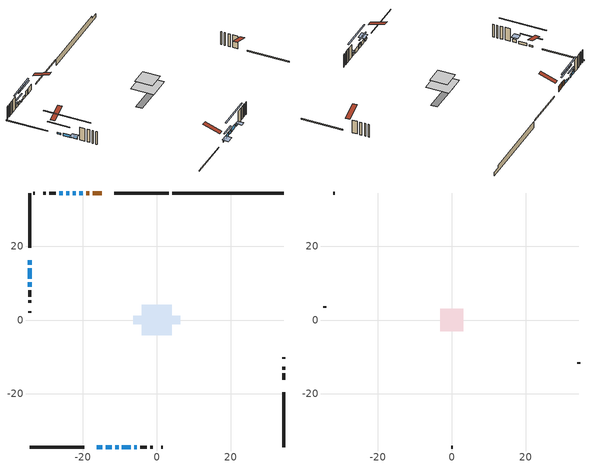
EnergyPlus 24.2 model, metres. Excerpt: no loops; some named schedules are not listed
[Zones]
conditioned space
 floor adiabatic (AdiabaticFloorConstruction): -4.06,-4.06 -4.06,4.06 4.06,4.06 4.06,-4.06 z2.77
 floor foundation (Slab1 construction): -6.4,-1.12 -6.4,1.12 6.4,1.12 6.4,-1.12 z-2
 wall outside (RimJoist1 construction): 3.3,34.33 -11.45,34.33 / -34.33,-34.33 -19.58,-34.33 / -34.33,34.33 -34.33,19.58 / 34.33,-34.33 34.33,-19.58 z0.33:0.63
 wall outside (AdiabaticWallConstruction 1): -14.88,34.33 -17.33,34.33 / -18.26,34.33 -19.06,34.33 z0.33:2.36
 wall outside (AdiabaticWallConstruction): -16.15,-34.33 -14.77,-34.33 z0.33:1.02; -19.98,34.33 -20.97,34.33 z0.33:1.35; -34.33,16.15 -34.33,14.89 z0.33:0.98; -34.33,13.97 -34.33,11.17 z0.33:1.18; -21.89,34.33 -22.72,34.33 z0.33:0.88; -34.33,10.24 -34.33,9.03 z0.33:1.54; -13.84,-34.33 -12.14,-34.33 z0.33:1.68; -11.21,-34.33 -10.33,-34.33 / -23.65,34.33 -24.52,34.33 / -25.45,34.33 -26.32,34.33 z0.33:1.51; -9.41,-34.33 -7.05,-34.33 z0.33:1.83; -6.13,-34.33 -5.42,-34.33 z0.33:1.33
 wall outside (Wall1 construction): -27.25,34.33 -29.02,34.33 / -4.49,-34.33 -2.72,-34.33 / -34.33,8.1 -34.33,6.32 / 34.33,-16.15 34.33,-14.37 z0.33:5.21
 wall outside (Wall2 construction): -29.95,34.33 -30.7,34.33 / -1.79,-34.33 -1.04,-34.33 / -34.33,5.39 -34.33,4.64 / 34.33,-13.45 34.33,-12.69 z0.33:5.21
 wall outside (Wall4 construction): -32.92,34.33 -33.4,34.33 / 1.17,-34.33 1.65,-34.33 / -34.33,2.43 -34.33,1.95 / 34.33,-10.48 34.33,-10 z0.33:5.21
 wall foundation (FoundationWall1 construction): 4.23,34.33,-2 4.23,34.33,0.33 31.32,34.33,0.33 31.32,34.33,-0.61 34.33,34.33,-0.61 34.33,34.33,-2
 window (WindowConstruction 8): -16.15,-34.33 -14.77,-34.33 z0.33:1.02
 window (WindowConstruction 6): -19.98,34.33 -20.97,34.33 z0.33:1.35
 window (WindowConstruction 7): -34.33,16.15 -34.33,14.9 z0.33:0.98
 window (WindowConstruction 10): -34.33,13.97 -34.33,11.17 z0.33:1.18
 window (WindowConstruction 11): -21.89,34.33 -22.72,34.33 z0.33:0.88
 window (WindowConstruction 9): -34.33,10.24 -34.33,9.03 z0.33:1.54
 window (WindowConstruction): -13.84,-34.33 -12.14,-34.33 z0.33:1.68
 window (WindowConstruction 1): -11.21,-34.33 -10.34,-34.33 z0.33:1.51
 window (WindowConstruction 2): -9.41,-34.33 -7.05,-34.33 z0.33:1.83
 window (WindowConstruction 3): -6.12,-34.33 -5.42,-34.33 z0.33:1.33
 window (WindowConstruction 4): -23.65,34.33 -24.52,34.33 z0.33:1.51
 window (WindowConstruction 5): -25.45,34.33 -26.32,34.33 z0.33:1.51
 door (Door): -14.88,34.33 -17.33,34.33 z0.33:2.36
 door (Door 1): -18.26,34.33 -19.05,34.33 z0.33:2.36
 ceiling adiabatic (AdiabaticFloorConstruction): 4.06,-4.06 4.06,4.06 -4.06,4.06 -4.06,-4.06 z2.77
attic - vented
 floor to conditioned space (Floor1 construction Reversed): -3.06,-3.06 -3.06,3.06 3.06,3.06 3.06,-3.06 z5.21
 wall outside (Wall3 construction): -31.63,34.33 -31.99,34.33 / -0.11,-34.33 0.25,-34.33 / -34.33,3.71 -34.33,3.36 / 34.33,-11.77 34.33,-11.41 z0.33:5.21
 roof outside (Roof1 construction): -13.95,34.33,5.21 -13.95,28.37,7.19 -12.38,28.37,7.19 -12.38,34.33,5.21; -17.08,-34.33,5.21 -17.08,-28.37,7.19 -18.65,-28.37,7.19 -18.65,-34.33,5.21; -34.33,17.08,5.21 -28.37,17.08,7.19 -28.37,18.65,7.19 -34.33,18.65,5.21; 34.33,-17.08,5.21 28.37,-17.08,7.19 28.37,-18.65,7.19 34.33,-18.65,5.21
shading: -14.17,-34.33 -16.75,-34.33 -16.75,-36.53 -14.17,-36.53 z1.62; -24.46,34.33 -16.48,34.33 -16.48,34.62 -24.46,34.62 z4.85; -34.33,11.6 -34.33,19.45 -34.62,19.45 -34.62,11.6 z4.28; -34.33,4.17 -34.33,20.97 -34.62,20.97 -34.62,4.17 z8.18; -27.72,34.33 -16.9,34.33 -16.9,34.62 -27.72,34.62 z5.88; -34.33,8.53 -34.33,10.74 -36.43,10.74 -36.43,8.53 z2.04; -10.54,-34.33 -15.44,-34.33 -15.44,-34.62 -10.54,-34.62 z3.28; -10.04,-34.33 -11.51,-34.33 -11.51,-34.62 -10.04,-34.62 z1.81; -2.05,-34.33 -14.41,-34.33 -14.41,-34.62 -2.05,-34.62 z6.83; -5.02,-34.33 -6.52,-34.33 -6.52,-36.53 -5.02,-36.53 z1.73; -26.12,34.33 -22.05,34.33 -22.05,34.62 -26.12,34.62 z3.11; -26.62,34.33 -25.15,34.33 -25.15,34.62 -26.62,34.62 z1.81
[Building]
Building 1: Terrain=Suburbs
[Site:Location]
Charlottetown AP_PE: Latitude {deg}=46.29; Longitude {deg}=-63.12; Time Zone {hr}=-4; Elevation {m}=48; Keep Site Location Information=Yes
[Site:GroundTemperature:Shallow]
1.81207, -0.126142, -0.281361, 0.638419, 4.33082, 8.00603, 11.1922, 13.2106, 13.3821, 11.7405, 8.63552, 5.07305
[Site:WaterMainsTemperature]
Calculation Method=Schedule; Temperature Schedule=mains temperature schedule
[Material] Roughness=Rough; Thermal Absorptance=0.9
Name | Thickness {m} | Conductivity {W/m-K} | Density {kg/m3} | Specific Heat {J/kg-K} | Solar Absorptance | Visible Absorptance
asphalt or fiberglass shingles | 0.00635 | 0.162714 | 1121.4 | 1465.45 | 0.4 | 0.4
ceiling loosefill ins | 0.338667 | 0.0480833 | 16.02 | 1046.75 | 0.7 | 0.7
ceiling stud and cavity | 0.1397 | 0.306318 | 65.682 | 1177.47 | 0.7 | 0.7
concrete 4.0 in. | 0.1016 | 1.803125 | 2242.8 | 837.4 | 0.7 | 0.7
concrete 8.0 in. | 0.2032 | 1.803125 | 2242.8 | 837.4 | 0.7 | 0.7
door material | 0.04445 | 0.053851 | 512.64 | 1214.23 | 0.7 | 0.7
floor covering | 0.0127 | 0.0433444 | 54.468 | 1339.84 | 0.6 | 0.6
floor rigid ins; wall rigid ins 1 | 0.512978 | 0.029427 | 32.04 | 1214.23 | 0.7 | 0.7
floor stud and cavity | 0.1397 | 1.75129 | 37.0049 | 1207.88 | 0.7 | 0.7
furniture material conditioned space 1 | 0.1524 | 0.115458 | 640.8 | 1214.23 | 0.6 | 0.6
gypsum board | 0.0127 | 0.160291 | 801 | 837.4 | 0.6 | 0.6
osb sheathing 0.5 in. | 0.0127 | 0.115458 | 512.64 | 1214.23 | 0.7 | 0.7
osb sheathing 0.75 in. | 0.01905 | 0.115458 | 512.64 | 1214.23 | 0.7 | 0.7
osb sheathing 2.0 in. | 0.0508 | 0.115458 | 512.64 | 1214.23 | 0.7 | 0.7
rim joist rigid ins; wall rigid ins | 0.051816 | 0.029427 | 32.04 | 1214.23 | 0.7 | 0.7
rim joist stud and cavity | 0.0508 | 0.0347348 | 125.044 | 1163.47 | 0.6 | 0.6
wall stud and cavity | 0.1397 | 0.128588 | 139.0536 | 1170.24 | 0.7 | 0.7
wall stud and cavity 1 | 0.1397 | 0.152282 | 139.0536 | 1170.24 | 0.7 | 0.7
wall stud and cavity 2 | 0.0889 | 6.1454 | 50.32683 | 1063.81 | 0.6 | 0.6
wall stud and cavity 3 | 0.1397 | 0.0760127 | 139.0536 | 1170.24 | 0.7 | 0.7
wall stud and cavity 4 | 0.0889 | 0.380278 | 52.3479 | 1209.89 | 0.7 | 0.7
wall stud and cavity 5 | 0.0889 | 0.391764 | 83.0341 | 1211.67 | 0.7 | 0.7
wood siding | 0.0254 | 0.102417 | 544.68 | 1172.36 | 0.4 | 0.4
wood siding 1 | 0.00254 | 0.102417 | 544.68 | 1172.36 | 0.4 | 0.4
wood siding 2; wood siding 3; wood siding 4 | 0.0254 | 0.102417 | 544.68 | 1172.36 | 0.7 | 0.7
[WindowMaterial:SimpleGlazingSystem]
Name | U-Factor {W/m2-K} | Solar Heat Gain Coefficient
WindowMaterial | 2.92076 | 0.6
WindowMaterial 1 | 2.89181 | 0.53
WindowMaterial 2 | 2.93155 | 0.63
WindowMaterial 3 | 2.8725 | 0.49
WindowMaterial 4 | 2.90259 | 0.57
WindowMaterial 5 | 2.87931 | 0.51
WindowMaterial 6 | 2.983789 | 0.6
WindowMaterial 7 | 2.92076 | 0.67
WindowMaterial 8 | 2.87931 | 0.5
WindowMaterial 9 | 3.12687 | 0.44
[Construction]
AdiabaticFloorConstruction: floor stud and cavity, floor rigid ins, osb sheathing 0.75 in., floor covering
AdiabaticWallConstruction: wood siding 3, wall rigid ins 1, wall stud and cavity 4, gypsum board
AdiabaticWallConstruction 1: wood siding 4, wall rigid ins 1, wall stud and cavity 4, gypsum board
Door; Door 1: door material
Floor1 construction Reversed: gypsum board, ceiling stud and cavity, ceiling loosefill ins
FoundationWall1 construction: concrete 8.0 in.
furniture construction conditioned space 1: furniture material conditioned space 1
PartitionWallConstruction: gypsum board, wall stud and cavity 5, gypsum board
RimJoist1 construction: wood siding 2, rim joist rigid ins, osb sheathing 2.0 in., rim joist stud and cavity
Roof1 construction: asphalt or fiberglass shingles
Slab1 construction: concrete 4.0 in.
Wall1 construction: wood siding, wall rigid ins, osb sheathing 0.5 in., wall stud and cavity, gypsum board
Wall2 construction: wood siding, wall rigid ins, osb sheathing 0.5 in., wall stud and cavity 1, gypsum board
Wall3 construction: wood siding 1, wall stud and cavity 2
Wall4 construction: wood siding, osb sheathing 0.5 in., wall stud and cavity 3, gypsum board
WindowConstruction: WindowMaterial
WindowConstruction 1; WindowConstruction 4; WindowConstruction 5: WindowMaterial 1
WindowConstruction 10: WindowMaterial 8
WindowConstruction 11: WindowMaterial 9
WindowConstruction 2: WindowMaterial 2
WindowConstruction 3: WindowMaterial 3
WindowConstruction 6: WindowMaterial 4
WindowConstruction 7: WindowMaterial 5
WindowConstruction 8: WindowMaterial 6
WindowConstruction 9: WindowMaterial 7
[Zone] Multiplier=1; Part of Total Floor Area=Yes
Name | Volume {m3}
attic - vented | 12.0547
conditioned space | 247.1
[Space]
Name | Zone | Volume {m3}
attic - vented 1 | attic - vented | 12.0547
conditioned space 1 | conditioned space | 247.1
[ZoneInfiltration:EffectiveLeakageArea]
infil attic - vented 1: Zone or Space=attic - vented 1; Schedule=Always On Discrete; Effective Air Leakage Area {cm2}=1339.7; Stack Coefficient=0.000477194; Wind Coefficient=1.47594e-05
[ZoneMixing]
whole house fan mix: Zone or Space=attic - vented; Schedule=Always On Continuous; Design Flow Rate Calculation Method=Flow/Zone; Design Flow Rate {m3/s}=0; Source Zone or Space=conditioned space
[SurfaceProperty:ExposedFoundationPerimeter]
Slab1: Exposed Perimeter Calculation Method=TotalExposedPerimeter; Total Exposed Perimeter {m}=30.1
[InternalMass] Zone or ZoneList=conditioned space; Space or SpaceList=conditioned space 1
Name | Construction | Surface Area {m2}
furniture mass conditioned space 1 | furniture construction conditioned space 1 | 37.8439
partition wall mass | PartitionWallConstruction | 94.6098
[Lights]
interior lighting: Zone or ZoneList or Space or SpaceList=conditioned space 1; Schedule=interior lighting schedule; Design Level Calculation Method=LightingLevel; Lighting Level {W}=343.2; Return Air Fraction=0; Fraction Radiant=0.6; Fraction Visible=0.2; Fraction Replaceable=1
[People]
occupants: Zone or ZoneList or Space or SpaceList=conditioned space 1; Number of People Schedule=occupants schedule; Number of People Calculation Method=People; Number of People=3; Fraction Radiant=0.314171; Sensible Heat Fraction=0.56303; Activity Level Schedule=occupants activity schedule; Carbon Dioxide Generation Rate {m3/s-W}=0; Enable ASHRAE 55 Comfort Warnings=No; Mean Radiant Temperature Calculation Type=EnclosureAveraged
[ElectricEquipment] Zone or ZoneList or Space or SpaceList=conditioned space 1; Design Level Calculation Method=EquipmentLevel
Name | Schedule | Design Level {W} | Fraction Latent | Fraction Radiant | Fraction Lost
clothes dryer | clothes dryer schedule | 140.772 | 0.015 | 0.081 | 0.85
clothes washer | clothes washer schedule | 32.1985 | 0.03 | 0.162 | 0.7
cooking range | cooking range schedule | 215.147 | 0.08 | 0.432 | 0.2
dishwasher | dishwasher schedule | 66.8632 | 0.3 | 0.18 | 0.4
fridge | fridge schedule | 72.9452 | 0 | 0.6 | 0
mech vent house fan | mech vent house fan schedule | 17.2667 | 0 | 0 | 0.5
mech vent house fan cfis | mech vent house fan cfis schedule | 0 | 0 | 0 | 0
misc plug loads | misc plug loads schedule | 494.7 | 0.045 | 0.513 | 0.1
whole house fan | Always On Discrete | 0 | 0 | 0 | 1
[OtherEquipment] Zone or ZoneList or Space or SpaceList=conditioned space 1; Design Level Calculation Method=EquipmentLevel
Name | Fuel Type | Schedule | Design Level {W} | Fraction Latent | Fraction Radiant | Fraction Lost
clothes dryer 1 | Electricity | clothes dryer schedule | 0 | 0.015 | 0.081 | 0.85
cooking range 1 | Electricity | cooking range schedule | 0 | 0.08 | 0.432 | 0.2
general water use latent | None | general water use schedule | 62.594 | 1 | 0 | 0
general water use sensible | None | general water use schedule | -61.6891 | 0 | 0.6 | 0
mech vent house fan latent load | None | Always On Discrete | 0 | 1 | 0 | 0
mech vent house fan sensible load | None | Always On Discrete | 0 | 0 | 0 | 0
water heater energy adjustment1 | FuelOilNo2 | Always On Discrete | 0.01 | 0 | 0 | 1
[ZoneInfiltration:DesignFlowRate] Zone or ZoneList or Space or SpaceList=conditioned space 1; Schedule=Always On Discrete; Design Flow Rate Calculation Method=Flow/Zone; Design Flow Rate {m3/s}=0
infil flow; natural vent flow; whole house fan flow
[Foundation:Kiva]
Foundation Kiva 1: Initial Indoor Air Temperature {C}=18; Wall Height Above Grade {m}=0.330007; Wall Depth Below Slab {m}=0.2032
[Foundation:Kiva:Settings]
Soil Conductivity {W/m-K}=0.849921; Soil Density {kg/m3}=1842.3; Soil Specific Heat {J/kg-K}=418.7; Ground Solar Absorptivity=0.9; Ground Thermal Absorptivity=0.9; Ground Surface Roughness {m}=0.03; Far-Field Width {m}=40; Deep-Ground Boundary Condition=ZeroFlux; Deep-Ground Depth {m}=40; Minimum Cell Dimension {m}=0.2; Maximum Cell Growth Coefficient=3; Simulation Timestep=Timestep
[Exterior:Lights]
exterior lighting: Schedule=exterior lighting schedule; Design Level {W}=75.6
[EnergyManagementSystem:GlobalVariable]
infil_program_Qfan
infil_program_Qinf
natural_vent_program_Qnv
natural_vent_program_Qwhf
[EnergyManagementSystem:Sensor]
Name | Output:Variable or Output:Meter Index Key | Output:Variable or Output:Meter
airflow_gain | infil flow | Infiltration Sensible Heat Gain Energy
airflow_gain_1 | natural vent flow | Infiltration Sensible Heat Gain Energy
airflow_gain_2 | whole house fan flow | Infiltration Sensible Heat Gain Energy
airflow_loss | infil flow | Infiltration Sensible Heat Loss Energy
airflow_loss_1 | natural vent flow | Infiltration Sensible Heat Loss Energy
airflow_loss_2 | whole house fan flow | Infiltration Sensible Heat Loss Energy
clg_load_cond |  | Cooling:EnergyTransfer:Zone:CONDITIONED SPACE
clg_sp_s; clg_sp_s_1 | cooling setpoint | Schedule Value
clothes_dryer_exhaust_0_sch_s | clothes dryer exhaust 0 schedule | Schedule Value
cool_season | cooling season schedule | Schedule Value
htg_load_cond |  | Heating:EnergyTransfer:Zone:CONDITIONED SPACE
htg_sp_s; htg_sp_s_1 | heating setpoint | Schedule Value
ig_ee_conv | clothes dryer | Electric Equipment Convective Heating Energy
ig_ee_conv_2 | cooking range | Electric Equipment Convective Heating Energy
ig_ee_conv_4 | fridge | Electric Equipment Convective Heating Energy
ig_ee_conv_5 | misc plug loads | Electric Equipment Convective Heating Energy
ig_ee_conv_6 | whole house fan | Electric Equipment Convective Heating Energy
ig_ee_rad | clothes dryer | Electric Equipment Radiant Heating Energy
ig_ee_rad_2 | cooking range | Electric Equipment Radiant Heating Energy
ig_ee_rad_4 | fridge | Electric Equipment Radiant Heating Energy
ig_ee_rad_5 | misc plug loads | Electric Equipment Radiant Heating Energy
ig_ee_rad_6 | whole house fan | Electric Equipment Radiant Heating Energy
ig_lgt_conv | interior lighting | Lights Convective Heating Energy
ig_lgt_rad | interior lighting | Lights Radiant Heating Energy
ig_lgt_vis | interior lighting | Lights Visible Radiation Heating Energy
ig_oe_conv | clothes dryer 1 | Other Equipment Convective Heating Energy
ig_oe_conv_1 | cooking range 1 | Other Equipment Convective Heating Energy
ig_oe_conv_2 | general water use latent | Other Equipment Convective Heating Energy
ig_oe_conv_3 | general water use sensible | Other Equipment Convective Heating Energy
ig_oe_conv_4 | water heater energy adjustment1 | Other Equipment Convective Heating Energy
ig_oe_rad | clothes dryer 1 | Other Equipment Radiant Heating Energy
ig_oe_rad_1 | cooking range 1 | Other Equipment Radiant Heating Energy
ig_oe_rad_2 | general water use latent | Other Equipment Radiant Heating Energy
ig_oe_rad_3 | general water use sensible | Other Equipment Radiant Heating Energy
ig_oe_rad_4 | water heater energy adjustment1 | Other Equipment Radiant Heating Energy
ig_ppl_conv | occupants | People Convective Heating Energy
ig_ppl_rad | occupants | People Radiant Heating Energy
im_conv | furniture mass conditioned space 1 | Surface Inside Face Convection Heat Gain Energy
im_conv_1 | partition wall mass | Surface Inside Face Convection Heat Gain Energy
im_ig | furniture mass conditioned space 1 | Surface Inside Face Internal Gains Radiation Heat Gain Energy
im_ig_1 | partition wall mass | Surface Inside Face Internal Gains Radiation Heat Gain Energy
im_lgt | furniture mass conditioned space 1 | Surface Inside Face Lights Radiation Heat Gain Energy
im_lgt_1 | partition wall mass | Surface Inside Face Lights Radiation Heat Gain Energy
im_sol | furniture mass conditioned space 1 | Surface Inside Face Solar Radiation Heat Gain Energy
im_sol_1 | partition wall mass | Surface Inside Face Solar Radiation Heat Gain Energy
im_surf | furniture mass conditioned space 1 | Surface Inside Face Net Surface Thermal Radiation Heat Gain Energy
im_surf_1 | partition wall mass | Surface Inside Face Net Surface Thermal Radiation Heat Gain Energy
mv_conv | mech vent house fan | Electric Equipment Convective Heating Energy
mv_conv_1 | mech vent house fan cfis | Electric Equipment Convective Heating Energy
mv_conv_2 | mech vent house fan latent load | Other Equipment Convective Heating Energy
mv_conv_3 | mech vent house fan sensible load | Other Equipment Convective Heating Energy
mv_rad | mech vent house fan | Electric Equipment Radiant Heating Energy
mv_rad_1 | mech vent house fan cfis | Electric Equipment Radiant Heating Energy
mv_rad_2 | mech vent house fan latent load | Other Equipment Radiant Heating Energy
mv_rad_3 | mech vent house fan sensible load | Other Equipment Radiant Heating Energy
natural_vent_s | natural vent schedule | Schedule Value
out_pb_s |  | Site Outdoor Air Barometric Pressure
out_wt_s |  | Site Outdoor Air Humidity Ratio
site_vw_s |  | Site Wind Speed
ss_back_out | Window1 | Surface Window Shortwave from Zone Back Out Window Heat Transfer Rate
ss_back_out_1 | Window10 | Surface Window Shortwave from Zone Back Out Window Heat Transfer Rate
ss_back_out_10 | Window8 | Surface Window Shortwave from Zone Back Out Window Heat Transfer Rate
ss_back_out_11 | Window9 | Surface Window Shortwave from Zone Back Out Window Heat Transfer Rate
ss_back_out_2 | Window11 | Surface Window Shortwave from Zone Back Out Window Heat Transfer Rate
ss_back_out_3 | Window12 | Surface Window Shortwave from Zone Back Out Window Heat Transfer Rate
ss_back_out_4 | Window15 | Surface Window Shortwave from Zone Back Out Window Heat Transfer Rate
ss_back_out_5 | Window3 | Surface Window Shortwave from Zone Back Out Window Heat Transfer Rate
ss_back_out_6 | Window4 | Surface Window Shortwave from Zone Back Out Window Heat Transfer Rate
ss_back_out_7 | Window5 | Surface Window Shortwave from Zone Back Out Window Heat Transfer Rate
ss_back_out_8 | Window6 | Surface Window Shortwave from Zone Back Out Window Heat Transfer Rate
ss_back_out_9 | Window7 | Surface Window Shortwave from Zone Back Out Window Heat Transfer Rate
ss_conv | Door1 | Surface Inside Face Convection Heat Gain Energy
ss_conv_1 | Door4 | Surface Inside Face Convection Heat Gain Energy
ss_conv_10 | Window6 | Surface Inside Face Convection Heat Gain Energy
ss_conv_11 | Window7 | Surface Inside Face Convection Heat Gain Energy
ss_conv_12 | Window8 | Surface Inside Face Convection Heat Gain Energy
ss_conv_13 | Window9 | Surface Inside Face Convection Heat Gain Energy
ss_conv_2 | Window1 | Surface Inside Face Convection Heat Gain Energy
ss_conv_3 | Window10 | Surface Inside Face Convection Heat Gain Energy
ss_conv_4 | Window11 | Surface Inside Face Convection Heat Gain Energy
ss_conv_5 | Window12 | Surface Inside Face Convection Heat Gain Energy
ss_conv_6 | Window15 | Surface Inside Face Convection Heat Gain Energy
ss_conv_7 | Window3 | Surface Inside Face Convection Heat Gain Energy
ss_conv_8 | Window4 | Surface Inside Face Convection Heat Gain Energy
ss_conv_9 | Window5 | Surface Inside Face Convection Heat Gain Energy
ss_ig | Door1 | Surface Inside Face Internal Gains Radiation Heat Gain Energy
ss_ig_1 | Door4 | Surface Inside Face Internal Gains Radiation Heat Gain Energy
ss_ig_10 | Window6 | Surface Inside Face Internal Gains Radiation Heat Gain Energy
ss_ig_11 | Window7 | Surface Inside Face Internal Gains Radiation Heat Gain Energy
ss_ig_12 | Window8 | Surface Inside Face Internal Gains Radiation Heat Gain Energy
ss_ig_13 | Window9 | Surface Inside Face Internal Gains Radiation Heat Gain Energy
ss_ig_2 | Window1 | Surface Inside Face Internal Gains Radiation Heat Gain Energy
ss_ig_3 | Window10 | Surface Inside Face Internal Gains Radiation Heat Gain Energy
ss_ig_4 | Window11 | Surface Inside Face Internal Gains Radiation Heat Gain Energy
ss_ig_5 | Window12 | Surface Inside Face Internal Gains Radiation Heat Gain Energy
ss_ig_6 | Window15 | Surface Inside Face Internal Gains Radiation Heat Gain Energy
ss_ig_7 | Window3 | Surface Inside Face Internal Gains Radiation Heat Gain Energy
ss_ig_8 | Window4 | Surface Inside Face Internal Gains Radiation Heat Gain Energy
ss_ig_9 | Window5 | Surface Inside Face Internal Gains Radiation Heat Gain Energy
ss_lgt | Door1 | Surface Inside Face Lights Radiation Heat Gain Energy
ss_lgt_1 | Door4 | Surface Inside Face Lights Radiation Heat Gain Energy
ss_sol | Door1 | Surface Inside Face Solar Radiation Heat Gain Energy
ss_sol_1 | Door4 | Surface Inside Face Solar Radiation Heat Gain Energy
ss_surf | Door1 | Surface Inside Face Net Surface Thermal Radiation Heat Gain Energy
ss_surf_1 | Door4 | Surface Inside Face Net Surface Thermal Radiation Heat Gain Energy
ss_surf_10 | Window6 | Surface Inside Face Net Surface Thermal Radiation Heat Gain Energy
ss_surf_11 | Window7 | Surface Inside Face Net Surface Thermal Radiation Heat Gain Energy
ss_surf_12 | Window8 | Surface Inside Face Net Surface Thermal Radiation Heat Gain Energy
ss_surf_13 | Window9 | Surface Inside Face Net Surface Thermal Radiation Heat Gain Energy
ss_surf_2 | Window1 | Surface Inside Face Net Surface Thermal Radiation Heat Gain Energy
ss_surf_3 | Window10 | Surface Inside Face Net Surface Thermal Radiation Heat Gain Energy
ss_surf_4 | Window11 | Surface Inside Face Net Surface Thermal Radiation Heat Gain Energy
ss_surf_5 | Window12 | Surface Inside Face Net Surface Thermal Radiation Heat Gain Energy
ss_surf_6 | Window15 | Surface Inside Face Net Surface Thermal Radiation Heat Gain Energy
ss_surf_7 | Window3 | Surface Inside Face Net Surface Thermal Radiation Heat Gain Energy
ss_surf_8 | Window4 | Surface Inside Face Net Surface Thermal Radiation Heat Gain Energy
ss_surf_9 | Window5 | Surface Inside Face Net Surface Thermal Radiation Heat Gain Energy
ss_trans_in | Window1 | Surface Window Transmitted Solar Radiation Rate
ss_trans_in_1 | Window10 | Surface Window Transmitted Solar Radiation Rate
ss_trans_in_10 | Window8 | Surface Window Transmitted Solar Radiation Rate
ss_trans_in_11 | Window9 | Surface Window Transmitted Solar Radiation Rate
ss_trans_in_2 | Window11 | Surface Window Transmitted Solar Radiation Rate
ss_trans_in_3 | Window12 | Surface Window Transmitted Solar Radiation Rate
ss_trans_in_4 | Window15 | Surface Window Transmitted Solar Radiation Rate
ss_trans_in_5 | Window3 | Surface Window Transmitted Solar Radiation Rate
ss_trans_in_6 | Window4 | Surface Window Transmitted Solar Radiation Rate
ss_trans_in_7 | Window5 | Surface Window Transmitted Solar Radiation Rate
ss_trans_in_8 | Window6 | Surface Window Transmitted Solar Radiation Rate
ss_trans_in_9 | Window7 | Surface Window Transmitted Solar Radiation Rate
ss_trans_out | Window1 | Surface Inside Face Initial Transmitted Diffuse Transmitted Out Window Solar Radiation Rate
ss_trans_out_1 | Window10 | Surface Inside Face Initial Transmitted Diffuse Transmitted Out Window Solar Radiation Rate
ss_trans_out_10 | Window8 | Surface Inside Face Initial Transmitted Diffuse Transmitted Out Window Solar Radiation Rate
ss_trans_out_11 | Window9 | Surface Inside Face Initial Transmitted Diffuse Transmitted Out Window Solar Radiation Rate
ss_trans_out_2 | Window11 | Surface Inside Face Initial Transmitted Diffuse Transmitted Out Window Solar Radiation Rate
ss_trans_out_3 | Window12 | Surface Inside Face Initial Transmitted Diffuse Transmitted Out Window Solar Radiation Rate
ss_trans_out_4 | Window15 | Surface Inside Face Initial Transmitted Diffuse Transmitted Out Window Solar Radiation Rate
ss_trans_out_5 | Window3 | Surface Inside Face Initial Transmitted Diffuse Transmitted Out Window Solar Radiation Rate
ss_trans_out_6 | Window4 | Surface Inside Face Initial Transmitted Diffuse Transmitted Out Window Solar Radiation Rate
ss_trans_out_7 | Window5 | Surface Inside Face Initial Transmitted Diffuse Transmitted Out Window Solar Radiation Rate
ss_trans_out_8 | Window6 | Surface Inside Face Initial Transmitted Diffuse Transmitted Out Window Solar Radiation Rate
ss_trans_out_9 | Window7 | Surface Inside Face Initial Transmitted Diffuse Transmitted Out Window Solar Radiation Rate
s_conv | Floor1 | Surface Inside Face Convection Heat Gain Energy
s_conv_1 | FoundationWall1 | Surface Inside Face Convection Heat Gain Energy
s_conv_10 | Wall1:180 | Surface Inside Face Convection Heat Gain Energy
s_conv_11 | Wall1:270 | Surface Inside Face Convection Heat Gain Energy
s_conv_12 | Wall1:90 | Surface Inside Face Convection Heat Gain Energy
s_conv_13 | Wall2:0 | Surface Inside Face Convection Heat Gain Energy
s_conv_14 | Wall2:180 | Surface Inside Face Convection Heat Gain Energy
s_conv_15 | Wall2:270 | Surface Inside Face Convection Heat Gain Energy
s_conv_16 | Wall2:90 | Surface Inside Face Convection Heat Gain Energy
s_conv_17 | Wall4:0 | Surface Inside Face Convection Heat Gain Energy
s_conv_18 | Wall4:180 | Surface Inside Face Convection Heat Gain Energy
s_conv_19 | Wall4:270 | Surface Inside Face Convection Heat Gain Energy
s_conv_2 | inferred conditioned ceiling | Surface Inside Face Convection Heat Gain Energy
s_conv_20 | Wall4:90 | Surface Inside Face Convection Heat Gain Energy
